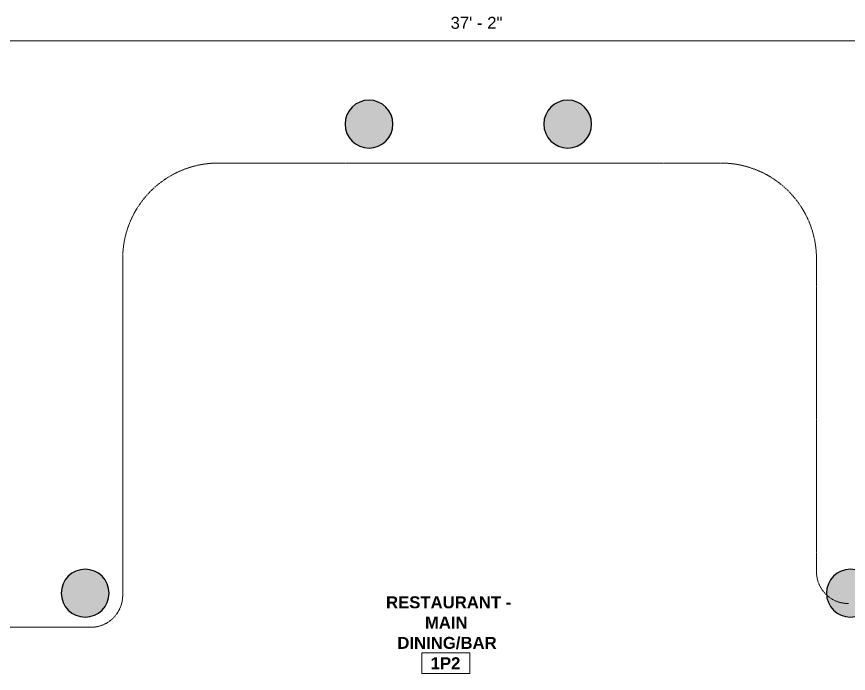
# Model space of a CAD drawing. Header units: inches. Extents: x -1287 to 1590, y -3558 to 989.
# Drawn here: x 69.1 to 382, y 429.4 to 676.2 of the extents above; entities that cross this region are included whole.
import ezdxf

# ---------------------------------------------------------------- set-up
doc = ezdxf.new("R2010")
doc.units = ezdxf.units.IN
doc.header["$MEASUREMENT"] = 0
doc.linetypes.add('Dash', pattern=[0.25, 0.125, -0.125])
for name, color, linetype, lineweight in [('A-ANNO-DIMS', 211, 'Continuous', 9), ('A-ANNO-DIMS-48', 211, 'Continuous', 9), ('A-AREA-IDEN', 2, 'Continuous', 9), ('A-DETL', 90, 'Continuous', 9), ('S-COLS', 52, 'Continuous', 18)]:
    doc.layers.add(name, color=color, linetype=linetype, lineweight=lineweight)
doc.styles.add('Swis721 Lt BT', font='swissl.ttf', dxfattribs={"height": 4.5})
doc.styles.add('Swis721 Lt BT_B', font='', dxfattribs={"height": 4.5})
doc.styles.get('Swis721 Lt BT_B').set_extended_font_data('Swis721 Lt BT', bold=True)
doc.dimstyles.new('OTJ_-_3_32__Linear__1_2__Tolerance', dxfattribs={"dimscale": 12, "dimtxt": 4.748918, "dimasz": 0.1875, "dimexe": 0.375, "dimexo": 0.25, "dimgap": 0.25, "dimtad": 1, "dimdec": 1, "dimrnd": 0.5, "dimzin": 3, "dimdsep": 46, "dimlunit": 4, "dimtxsty": 'Swis721 Lt BT', "dimblk1": 'OBLIQUE', "dimblk2": 'OBLIQUE', "dimsah": 1, "dimcen": 0.09, "dimdle": 0.375, "dimazin": 0, "dimtfac": 1, "dimtdec": 4, "dimtix": 1, "dimtmove": 0, "dimatfit": 3, "dimfxl": 1, "dimtvp": 1, "dimfrac": 2, "dimtolj": 1, "dimtzin": 0, "dimarcsym": 2})

# ---------------------------------------------------------------- blocks, each defined once
blk = doc.blocks.new('Concrete-Round-Column - 18_-5401511-1st Floor Construction')
at = {"layer": 'S-COLS', "lineweight": 9}
blk.add_hatch(color=7, dxfattribs=at).paths.add_polyline_path([(0, -9), (2, -8.77), (3.9, -8.11), (5.61, -7.04), (7.04, -5.61), (8.11, -3.9), (8.77, -2), (9, 0), (8.77, 2), (8.11, 3.9), (7.04, 5.61), (5.61, 7.04), (3.9, 8.11), (2, 8.77), (0, 9), (-2, 8.77), (-3.9, 8.11), (-5.61, 7.04), (-7.04, 5.61), (-8.11, 3.9), (-8.77, 2), (-9, 0), (-8.77, -2), (-8.11, -3.9), (-7.04, -5.61), (-5.61, -7.04), (-3.9, -8.11), (-2, -8.77)], flags=0)
at = {"layer": 'S-COLS', "color": 8, "lineweight": 30}
for start, end in [(360, 180), (180, 360)]:
    blk.add_arc((0, 0), 9, start, end, dxfattribs=at)
blk = doc.blocks.new('Room Tag - Room Name and Number-3379422-1st Floor Construction')
at = {"layer": 'A-AREA-IDEN'}
for p, q in [((-0.1881, -0.1636), (-0.1881, -0.0018)), ((-0.1881, -0.0018), (0.1869, -0.0018)), ((0.1869, -0.0018), (-0.1881, -0.0018)), ((-0.1881, -0.0018), (-0.1881, -0.1636)), ((0.1869, -0.0018), (0.1869, -0.1636)), ((0.1869, -0.1636), (0.1869, -0.0018)), ((0.1869, -0.1636), (-0.1881, -0.1636)), ((-0.1881, -0.1636), (0.1869, -0.1636))]:
    blk.add_line(p, q, dxfattribs=at)
blk = doc.blocks.new('DIMBLOCK80-1st Floor Construction')
at = {"layer": 'A-ANNO-DIMS-48'}
for p, q in [((18.22, 665.75), (18.22, 671.66)), ((464.28, 665.75), (464.28, 671.66)), ((13.72, 667.16), (468.78, 667.16)), ((18.22, 667.16), (18.22, 665.75)), ((464.28, 667.16), (464.28, 665.75))]:
    blk.add_line(p, q, dxfattribs=at)
at = {"layer": 'A-ANNO-DIMS-48', "lineweight": 50}
for p, q in [((18.22, 667.16), (17.09, 666.04)), ((18.22, 667.16), (19.34, 668.29)), ((464.28, 667.16), (463.15, 666.04)), ((464.28, 667.16), (465.4, 668.29))]:
    blk.add_line(p, q, dxfattribs=at)
at = {"layer": 'A-ANNO-DIMS-48', "color": 0, "insert": (232.31, 676.17), "char_height": 4.5, "width": 21.438, "attachment_point": 1, "line_spacing_factor": 1.005062, "style": 'Swis721 Lt BT'}
blk.add_mtext('37\' - 2"', dxfattribs=at)
blk = doc.blocks.new('_Oblique')
at = {"color": 0, "linetype": 'ByBlock', "lineweight": -2}
blk.add_line((-0.5, -0.5), (0.5, 0.5), dxfattribs=at)

msp = doc.modelspace()

# ---------------------------------------------------------------- linework, layer by layer
at = {"layer": 'A-DETL', "linetype": 'Dash', "lineweight": 18}
for p, q in [((144.98, 621.2), (333.96, 621.2)), ((108.98, 458.68), (108.98, 585.2)), ((369.96, 467.6), (369.96, 585.2)), ((96.98, 446.68), (18.22, 446.68))]:
    msp.add_line(p, q, dxfattribs=at)
for centre, radius, start, end in [((144.98, 585.2), 36, 90, 180), ((333.96, 585.2), 36, 360, 90), ((381.96, 467.6), 12, 180, 270), ((96.98, 458.68), 12, 270, 0)]:
    msp.add_arc(centre, radius, start, end, dxfattribs=at)

# ---------------------------------------------------------------- block references
at = {"layer": 'A-AREA-IDEN', "xscale": 47.99999999999997, "yscale": 47.99999999999997, "zscale": 47.99999999999997}
msp.add_blockref('Room Tag - Room Name and Number-3379422-1st Floor Construction', (230.54, 437.2), dxfattribs=at)
at = {"layer": 'S-COLS', "lineweight": 9}
for p in [(201.64, 635.84), (276.39, 635.84), (94.86, 459.5), (382.73, 459.5)]:
    msp.add_blockref('Concrete-Round-Column - 18_-5401511-1st Floor Construction', p, dxfattribs=at)

# ---------------------------------------------------------------- texts
at = {"layer": 'A-AREA-IDEN', "char_height": 4.5, "attachment_point": 1, "style": 'Swis721 Lt BT_B'}
for s, insert, width in [('RESTAURANT -', (208.04, 458.31), 54.3885), ('MAIN', (222.67, 450.69), 18.9375), ('DINING/BAR', (212.29, 443.06), 44.238), ('1P2', (224.83, 435.4), 13.332)]:
    msp.add_mtext(s, dxfattribs=dict(at, insert=insert, width=width))

# ---------------------------------------------------------------- dimensions: what is measured, and where the dimension line sits
at = {"layer": 'A-ANNO-DIMS'}
dim = msp.add_linear_dim(base=(464.28, 667.16), p1=(18.22, 668.75), p2=(464.28, 668.75), dimstyle='OTJ_-_3_32__Linear__1_2__Tolerance', override={"dimpost": '<>', "dimfxl": 446.061358}, dxfattribs=at)
dim.commit()
dim.dimension.update_dxf_attribs({"geometry": 'DIMBLOCK80-1st Floor Construction', "text_midpoint": (241.25, 672.47)})

doc.saveas('drawing.dxf')
